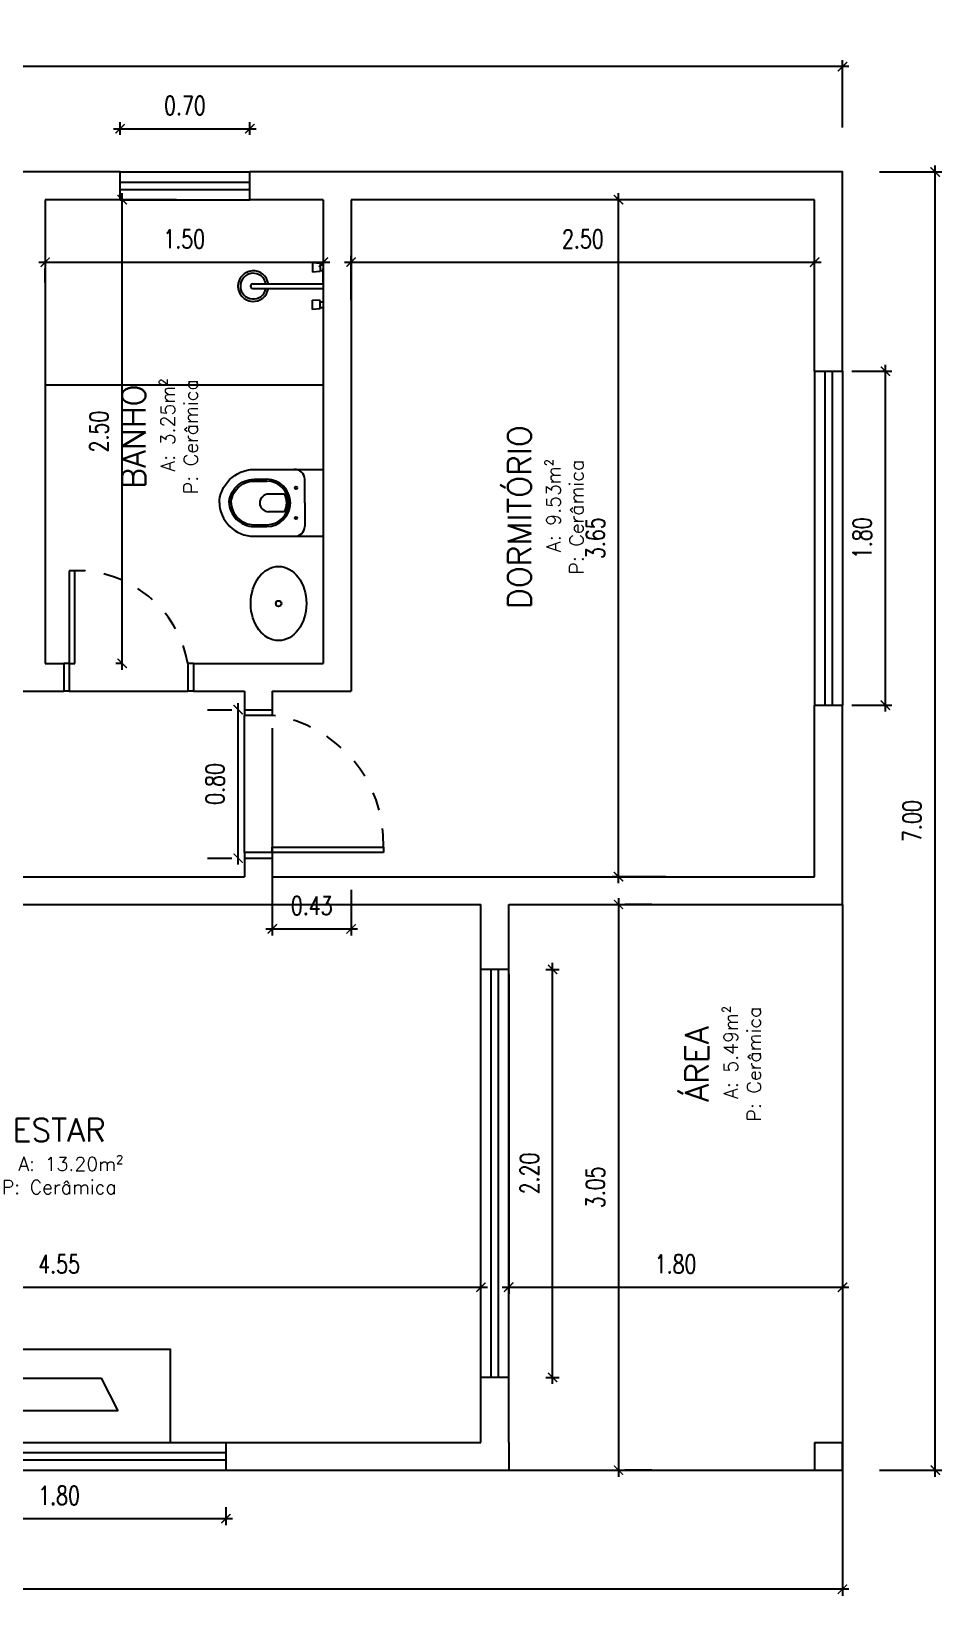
# Model space of a CAD drawing. Extents: x -0.7 to 10.5, y -1.5 to 7.8.
# Drawn here: x 5.63 to 10.54, y -0.68 to 7.76 of the extents above; entities that cross this region are included whole.
import ezdxf

# ---------------------------------------------------------------- set-up
doc = ezdxf.new("R2010")
doc.units = 0
doc.header["$LTSCALE"] = 0.01
doc.header["$PDMODE"] = 2
doc.linetypes.add('TRAÇO-2PTOS_P', pattern=[0.625, 0.25, -0.125, 0, -0.125, 0, -0.125])
doc.layers.get('0').update_dxf_attribs({"color": 9, "linetype": 'CONTINUOUS', "plot": 0})
doc.layers.get('Defpoints').update_dxf_attribs({"linetype": 'CONTINUOUS'})
for name, color, linetype in [('A-COTAS', 8, 'CONTINUOUS'), ('A-JANELA', 2, 'CONTINUOUS'), ('A-MOBILIA', 8, 'CONTINUOUS'), ('A-MOBILIARIO', 8, 'CONTINUOUS'), ('A-PARED', 4, 'CONTINUOUS'), ('A-PISOS', 9, 'CONTINUOUS'), ('A-PORTA', 2, 'CONTINUOUS'), ('A-PROJECAO', 1, 'TRAÇO-2PTOS_P'), ('A-TEXTO', 3, 'CONTINUOUS'), ('A-WCCOZ', 1, 'CONTINUOUS')]:
    doc.layers.add(name, color=color, linetype=linetype)
doc.styles.add('ARCAD1', font='romans.shx')
doc.styles.add('COTAS', font='romans.shx', dxfattribs={"width": 0.75})
doc.dimstyles.new('COTAS_50', dxfattribs={"dimscale": 50, "dimtxt": 0.002, "dimasz": 0.001, "dimexe": 0.0007, "dimexo": 0.004, "dimgap": 0.0015, "dimtad": 1, "dimzin": 0, "dimdsep": 46, "dimtxsty": 'COTAS', "dimblk1": 'ARCHTICK', "dimblk2": 'ARCHTICK', "dimsah": 1, "dimcen": 0.003, "dimdle": 0.0007, "dimclrt": 1, "dimaunit": 1, "dimadec": 0, "dimazin": 0, "dimtfac": 1, "dimtix": 1, "dimtmove": 0, "dimatfit": 3, "dimldrblk": 'ARCHTICK', "dimfxl": 1, "dimtolj": 1, "dimtzin": 0, "dimarcsym": 0})

# ---------------------------------------------------------------- blocks, each defined once
blk = doc.blocks.new('_ARCHTICK')
at = {"color": 0, "linetype": 'ByBlock', "const_width": 0.15}
blk.add_lwpolyline([(-0.5, -0.5), (0.5, 0.5)], dxfattribs=at)
blk = doc.blocks.new('*D47')
at = {"layer": 'A-COTAS', "color": 0, "lineweight": -2, "transparency": 16777216}
for p, q in [((5.665, 6.5134), (7.235, 6.5134)), ((5.7, 6.4038), (5.7, 6.4784)), ((7.2, 6.4038), (7.2, 6.4784))]:
    blk.add_line(p, q, dxfattribs=at)
at = {"layer": 'Defpoints', "color": 0, "transparency": 16777216}
for p in [(5.7, 6.6038), (7.2, 6.6038), (7.2, 6.5134)]:
    blk.add_point(p, dxfattribs=at)
at = {"layer": 'A-COTAS', "color": 0, "lineweight": -2, "transparency": 16777216, "xscale": 0.05, "yscale": 0.05, "zscale": 0.05, "rotation": 180}
blk.add_blockref('_ARCHTICK', (5.7, 6.5134), dxfattribs=at)
at = {"layer": 'A-COTAS', "color": 0, "lineweight": -2, "transparency": 16777216, "xscale": 0.05, "yscale": 0.05, "zscale": 0.05}
blk.add_blockref('_ARCHTICK', (7.2, 6.5134), dxfattribs=at)
at = {"layer": 'A-COTAS', "color": 1, "transparency": 16777216, "insert": (6.45, 6.6384), "char_height": 0.1, "attachment_point": 5, "style": 'COTAS'}
blk.add_mtext('\\A1;1.50', dxfattribs=at)
blk = doc.blocks.new('JANELA 180cm')
at = {"layer": 'A-JANELA'}
for p, q in [((6.85, 6.775), (6.85, 4.975)), ((6.905, 6.775), (6.905, 4.975)), ((6.945, 6.775), (6.945, 4.975)), ((7, 6.775), (7, 4.975))]:
    blk.add_line(p, q, dxfattribs=at)
blk = doc.blocks.new('Porta 70cm')
at = {"layer": 'A-PORTA'}
for p, q in [((1.8891, 5.557), (1.8591, 5.557)), ((1.8591, 5.557), (1.8591, 5.057)), ((1.8891, 5.057), (1.8891, 5.557)), ((1.8591, 5.057), (1.8291, 5.057)), ((1.8591, 5.057), (1.8591, 4.907)), ((1.8591, 5.057), (1.8891, 5.057)), ((2.4991, 5.057), (2.4991, 4.907)), ((2.5291, 5.057), (2.4991, 5.057)), ((1.8591, 4.907), (1.8291, 4.907)), ((2.5291, 4.907), (2.4991, 4.907))]:
    blk.add_line(p, q, dxfattribs=at)
at = {"layer": 'A-PROJECAO'}
blk.add_arc((1.8998, 4.948), 0.6091, 10.31035, 91.00861, dxfattribs=at)
blk = doc.blocks.new('*D54')
at = {"layer": 'A-COTAS', "color": 0, "lineweight": -2, "transparency": 16777216}
for p, q in [((3.5, 0.625), (3.5, 1.0214)), ((8.05, 0.525), (8.05, 1.0214)), ((3.465, 0.9864), (8.085, 0.9864))]:
    blk.add_line(p, q, dxfattribs=at)
at = {"layer": 'Defpoints', "color": 0, "transparency": 16777216}
for p in [(8.05, 0.9864), (3.5, 0.425), (8.05, 0.325)]:
    blk.add_point(p, dxfattribs=at)
at = {"layer": 'A-COTAS', "color": 0, "lineweight": -2, "transparency": 16777216, "xscale": 0.05, "yscale": 0.05, "zscale": 0.05, "rotation": 180}
blk.add_blockref('_ARCHTICK', (3.5, 0.9864), dxfattribs=at)
at = {"layer": 'A-COTAS', "color": 0, "lineweight": -2, "transparency": 16777216, "xscale": 0.05, "yscale": 0.05, "zscale": 0.05}
blk.add_blockref('_ARCHTICK', (8.05, 0.9864), dxfattribs=at)
at = {"layer": 'A-COTAS', "color": 1, "transparency": 16777216, "insert": (5.775, 1.1114), "char_height": 0.1, "attachment_point": 5, "style": 'COTAS'}
blk.add_mtext('\\A1;4.55', dxfattribs=at)
blk = doc.blocks.new('*D55')
at = {"layer": 'A-COTAS', "color": 0, "lineweight": -2, "transparency": 16777216}
for p, q in [((10, 2.85), (10, 0.9514)), ((8.2, 2.675), (8.2, 0.9514)), ((8.165, 0.9864), (10.035, 0.9864))]:
    blk.add_line(p, q, dxfattribs=at)
at = {"layer": 'Defpoints', "color": 0, "transparency": 16777216}
for p in [(10, 3.05), (8.2, 2.875), (10, 0.9864)]:
    blk.add_point(p, dxfattribs=at)
at = {"layer": 'A-COTAS', "color": 0, "lineweight": -2, "transparency": 16777216, "xscale": 0.05, "yscale": 0.05, "zscale": 0.05, "rotation": 180}
blk.add_blockref('_ARCHTICK', (8.2, 0.9864), dxfattribs=at)
at = {"layer": 'A-COTAS', "color": 0, "lineweight": -2, "transparency": 16777216, "xscale": 0.05, "yscale": 0.05, "zscale": 0.05}
blk.add_blockref('_ARCHTICK', (10, 0.9864), dxfattribs=at)
at = {"layer": 'A-COTAS', "color": 1, "transparency": 16777216, "insert": (9.1, 1.1114), "char_height": 0.1, "attachment_point": 5, "style": 'COTAS'}
blk.add_mtext('\\A1;1.80', dxfattribs=at)
blk = doc.blocks.new('*D56')
at = {"layer": 'A-COTAS', "color": 0, "lineweight": -2, "transparency": 16777216}
for p, q in [((10, 2.85), (10, -0.6768)), ((0, -0.2), (0, -0.6768)), ((10.035, -0.6418), (-0.035, -0.6418))]:
    blk.add_line(p, q, dxfattribs=at)
at = {"layer": 'Defpoints', "color": 0, "transparency": 16777216}
for p in [(10, 3.05), (0, 0), (0, -0.6418)]:
    blk.add_point(p, dxfattribs=at)
at = {"layer": 'A-COTAS', "color": 0, "lineweight": -2, "transparency": 16777216, "xscale": 0.05, "yscale": 0.05, "zscale": 0.05, "rotation": 180}
blk.add_blockref('_ARCHTICK', (0, -0.6418), dxfattribs=at)
at = {"layer": 'A-COTAS', "color": 0, "lineweight": -2, "transparency": 16777216, "xscale": 0.05, "yscale": 0.05, "zscale": 0.05}
blk.add_blockref('_ARCHTICK', (10, -0.6418), dxfattribs=at)
at = {"layer": 'A-COTAS', "color": 1, "transparency": 16777216, "insert": (5, -0.5168), "char_height": 0.1, "attachment_point": 5, "style": 'COTAS'}
blk.add_mtext('\\A1;10.00', dxfattribs=at)
blk = doc.blocks.new('*D57')
at = {"layer": 'A-COTAS', "color": 0, "lineweight": -2, "transparency": 16777216}
for p, q in [((10.5004, -0.035), (10.5004, 7.035)), ((10.2, 7), (10.5354, 7)), ((10.2, 0), (10.5354, 0))]:
    blk.add_line(p, q, dxfattribs=at)
at = {"layer": 'Defpoints', "color": 0, "transparency": 16777216}
for p in [(10, 7), (10.5004, 7), (10, 0)]:
    blk.add_point(p, dxfattribs=at)
at = {"layer": 'A-COTAS', "color": 0, "lineweight": -2, "transparency": 16777216, "xscale": 0.05, "yscale": 0.05, "zscale": 0.05}
for p, rotation in [((10.5004, 7), 90), ((10.5004, 0), 270)]:
    blk.add_blockref('_ARCHTICK', p, dxfattribs=dict(at, rotation=rotation))
at = {"layer": 'A-COTAS', "color": 1, "transparency": 16777216, "insert": (10.3754, 3.5), "char_height": 0.1, "attachment_point": 5, "rotation": 90, "style": 'COTAS'}
blk.add_mtext('\\A1;7.00', dxfattribs=at)
blk = doc.blocks.new('*D58')
at = {"layer": 'A-COTAS', "color": 0, "lineweight": -2, "transparency": 16777216}
for p, q in [((0, 7.2), (0, 7.6026)), ((10, 7.2394), (10, 7.6026)), ((10.035, 7.5676), (-0.035, 7.5676))]:
    blk.add_line(p, q, dxfattribs=at)
at = {"layer": 'Defpoints', "color": 0, "transparency": 16777216}
for p in [(0, 7.5676), (10, 7.0394), (0, 7)]:
    blk.add_point(p, dxfattribs=at)
at = {"layer": 'A-COTAS', "color": 0, "lineweight": -2, "transparency": 16777216, "xscale": 0.05, "yscale": 0.05, "zscale": 0.05, "rotation": 180}
blk.add_blockref('_ARCHTICK', (0, 7.5676), dxfattribs=at)
at = {"layer": 'A-COTAS', "color": 0, "lineweight": -2, "transparency": 16777216, "xscale": 0.05, "yscale": 0.05, "zscale": 0.05}
blk.add_blockref('_ARCHTICK', (10, 7.5676), dxfattribs=at)
at = {"layer": 'A-COTAS', "color": 1, "transparency": 16777216, "insert": (5, 7.6926), "char_height": 0.1, "attachment_point": 5, "style": 'COTAS'}
blk.add_mtext('\\A1;10.00', dxfattribs=at)
blk = doc.blocks.new('*D59')
at = {"layer": 'A-COTAS', "color": 0, "lineweight": -2, "transparency": 16777216}
for p, q in [((6.4085, 6.85), (6.0803, 6.85)), ((6.1153, 4.315), (6.1153, 6.885)), ((6.109, 4.35), (6.0803, 4.35))]:
    blk.add_line(p, q, dxfattribs=at)
at = {"layer": 'Defpoints', "color": 0, "transparency": 16777216}
for p in [(6.1153, 6.85), (6.6085, 6.85), (6.309, 4.35)]:
    blk.add_point(p, dxfattribs=at)
at = {"layer": 'A-COTAS', "color": 0, "lineweight": -2, "transparency": 16777216, "xscale": 0.05, "yscale": 0.05, "zscale": 0.05}
for p, rotation in [((6.1153, 6.85), 90), ((6.1153, 4.35), 270)]:
    blk.add_blockref('_ARCHTICK', p, dxfattribs=dict(at, rotation=rotation))
at = {"layer": 'A-COTAS', "color": 1, "transparency": 16777216, "insert": (5.9903, 5.6), "char_height": 0.1, "attachment_point": 5, "rotation": 90, "style": 'COTAS'}
blk.add_mtext('\\A1;2.50', dxfattribs=at)
blk = doc.blocks.new('*D60')
at = {"layer": 'A-COTAS', "color": 0, "lineweight": -2, "transparency": 16777216}
for p, q in [((9.0471, 6.85), (8.7572, 6.85)), ((8.7922, 3.165), (8.7922, 6.885)), ((9.0471, 3.2), (8.7572, 3.2))]:
    blk.add_line(p, q, dxfattribs=at)
at = {"layer": 'Defpoints', "color": 0, "transparency": 16777216}
for p in [(8.7922, 6.85), (9.2471, 6.85), (9.2471, 3.2)]:
    blk.add_point(p, dxfattribs=at)
at = {"layer": 'A-COTAS', "color": 0, "lineweight": -2, "transparency": 16777216, "xscale": 0.05, "yscale": 0.05, "zscale": 0.05}
for p, rotation in [((8.7922, 6.85), 90), ((8.7922, 3.2), 270)]:
    blk.add_blockref('_ARCHTICK', p, dxfattribs=dict(at, rotation=rotation))
at = {"layer": 'A-COTAS', "color": 1, "transparency": 16777216, "insert": (8.6672, 5.025), "char_height": 0.1, "attachment_point": 5, "rotation": 90, "style": 'COTAS'}
blk.add_mtext('\\A1;3.65', dxfattribs=at)
blk = doc.blocks.new('*D61')
at = {"layer": 'A-COTAS', "color": 0, "lineweight": -2, "transparency": 16777216}
for p, q in [((7.315, 6.5134), (9.885, 6.5134)), ((7.35, 6.308), (7.35, 6.5484)), ((9.85, 6.308), (9.85, 6.5484))]:
    blk.add_line(p, q, dxfattribs=at)
at = {"layer": 'Defpoints', "color": 0, "transparency": 16777216}
for p in [(9.85, 6.5134), (7.35, 6.108), (9.85, 6.108)]:
    blk.add_point(p, dxfattribs=at)
at = {"layer": 'A-COTAS', "color": 0, "lineweight": -2, "transparency": 16777216, "xscale": 0.05, "yscale": 0.05, "zscale": 0.05, "rotation": 180}
blk.add_blockref('_ARCHTICK', (7.35, 6.5134), dxfattribs=at)
at = {"layer": 'A-COTAS', "color": 0, "lineweight": -2, "transparency": 16777216, "xscale": 0.05, "yscale": 0.05, "zscale": 0.05}
blk.add_blockref('_ARCHTICK', (9.85, 6.5134), dxfattribs=at)
at = {"layer": 'A-COTAS', "color": 1, "transparency": 16777216, "insert": (8.6, 6.6384), "char_height": 0.1, "attachment_point": 5, "style": 'COTAS'}
blk.add_mtext('\\A1;2.50', dxfattribs=at)
blk = doc.blocks.new('Porta80cm')
at = {"layer": 'A-PORTA'}
for p, q in [((4.64, 0.15), (4.64, 0.75)), ((4.64, 0.75), (4.67, 0.75)), ((4.67, 0.75), (4.67, 0.15)), ((3.9, 0.15), (3.93, 0.15)), ((3.93, 0.15), (3.93, 0)), ((4.67, 0.15), (4.64, 0.15)), ((4.67, 0.15), (4.67, 0)), ((4.67, 0.15), (4.7, 0.15)), ((3.9, 0), (3.93, 0)), ((4.67, 0), (4.7, 0))]:
    blk.add_line(p, q, dxfattribs=at)
at = {"layer": 'A-PROJECAO'}
blk.add_arc((4.6209, 0.0526), 0.6977, 88.42911, 171.97122, dxfattribs=at)
blk = doc.blocks.new('piaa')
at = {"layer": 'A-WCCOZ'}
blk.add_circle((-79.9839, 7.2426), 0.015, dxfattribs=at)
blk.add_ellipse((-79.9839, 7.2426), major_axis=(-0.2, 0), ratio=0.75, dxfattribs=at)
blk = doc.blocks.new('vaso')
for p, q in [((-0.1801, -0.075), (0.1801, -0.075)), ((0, -0.175), (-0.1276, -0.175)), ((0, -0.175), (0.1276, -0.175)), ((0, -0.175), (0.1276, -0.175)), ((-0.0475, -0.2844), (-0.0475, -0.37)), ((0.0475, -0.2844), (0.0475, -0.37))]:
    blk.add_line(p, q)
for points in [[(0, -0.635), (-0.0008, -0.635), (-0.0008, -0.635), (-0.0149, -0.635), (-0.0309, -0.6325), (-0.0489, -0.6268), (-0.066, -0.6201), (-0.0824, -0.6126), (-0.0981, -0.6029), (-0.1122, -0.5925), (-0.1256, -0.5806), (-0.1376, -0.5672), (-0.148, -0.553), (-0.1577, -0.5373), (-0.1652, -0.5209), (-0.1719, -0.5038), (-0.1763, -0.4859), (-0.1793, -0.468), (-0.1801, -0.4486), (-0.1801, -0.075)], [(0, -0.635), (0.0008, -0.635), (0.0008, -0.635), (0.0149, -0.635), (0.0309, -0.6325), (0.0489, -0.6268), (0.066, -0.6201), (0.0824, -0.6126), (0.0981, -0.6029), (0.1122, -0.5925), (0.1256, -0.5806), (0.1376, -0.5672), (0.148, -0.553), (0.1577, -0.5373), (0.1652, -0.5209), (0.1719, -0.5038), (0.1763, -0.4859), (0.1793, -0.468), (0.1801, -0.4486), (0.1801, -0.075)], [(0, -0.5825), (-0.0084, -0.582), (-0.0202, -0.5805), (-0.0329, -0.5767), (-0.0456, -0.5717), (-0.0576, -0.5662), (-0.0686, -0.5594), (-0.0791, -0.5517), (-0.0885, -0.5434), (-0.0967, -0.5341), (-0.1045, -0.5236), (-0.1113, -0.5126), (-0.1168, -0.5005), (-0.1217, -0.4878), (-0.1249, -0.4752), (-0.127, -0.4627), (-0.1276, -0.4476), (-0.1276, -0.38)], [(0.0005, -0.5725), (-0.0075, -0.5721), (-0.0181, -0.5707), (-0.0296, -0.5672), (-0.0417, -0.5625), (-0.0529, -0.5574), (-0.063, -0.5511), (-0.0728, -0.5439), (-0.0814, -0.5363), (-0.089, -0.5278), (-0.0962, -0.518), (-0.1025, -0.5078), (-0.1076, -0.4966), (-0.1122, -0.4848), (-0.1151, -0.4732), (-0.117, -0.4616), (-0.1176, -0.4474), (-0.1176, -0.3792)], [(-0.0005, -0.5725), (0.0075, -0.5721), (0.0181, -0.5707), (0.0296, -0.5672), (0.0417, -0.5625), (0.0529, -0.5574), (0.063, -0.5511), (0.0728, -0.5439), (0.0814, -0.5363), (0.089, -0.5278), (0.0962, -0.518), (0.1025, -0.5078), (0.1076, -0.4966), (0.1122, -0.4848), (0.1151, -0.4732), (0.117, -0.4616), (0.1176, -0.4474), (0.1176, -0.3792)], [(0, -0.5825), (0.0084, -0.582), (0.0202, -0.5805), (0.0329, -0.5767), (0.0456, -0.5717), (0.0576, -0.5662), (0.0686, -0.5594), (0.0791, -0.5517), (0.0885, -0.5434), (0.0967, -0.5341), (0.1045, -0.5236), (0.1113, -0.5126), (0.1168, -0.5005), (0.1217, -0.4878), (0.1249, -0.4752), (0.127, -0.4627), (0.1276, -0.4476), (0.1276, -0.38)]]:
    blk.add_lwpolyline(points)
for centre in [(-0.0814, -0.2226), (0.0814, -0.2226)]:
    blk.add_circle(centre, 0.00701)
for centre, radius, start, end in [((-0.1276, -0.2275), 0.0525, 90, 185.46502), ((0, -0.3801), 0.1276, 90.01918, 179.9537), ((0, -0.3801), 0.1276, 0.0463, 89.98082), ((0.1276, -0.2275), 0.0525, 354.53498, 90), ((0, -0.3801), 0.1176, 90.01918, 179.9537), ((0, -0.37), 0.0978, 60.95411, 119.04589), ((0, -0.3801), 0.1176, 0.0463, 89.98082), ((0, -0.37), 0.0475, 180, 0)]:
    blk.add_arc(centre, radius, start, end)
blk = doc.blocks.new('chuveiro zip')
at = {"layer": 'A-WCCOZ'}
for p, q in [((6.372, 3.3138), (6.372, 2.9337)), ((6.3963, 3.3138), (6.3963, 2.9337)), ((6.259, 2.9912), (6.3088, 2.9912)), ((6.2624, 2.9512), (6.259, 2.9912)), ((6.306, 2.9512), (6.3088, 2.9912)), ((6.4623, 2.9512), (6.4595, 2.9912)), ((6.5094, 2.9912), (6.4595, 2.9912)), ((6.506, 2.9512), (6.5094, 2.9912)), ((6.2624, 2.9512), (6.306, 2.9512)), ((6.2692, 2.9512), (6.2692, 2.9341)), ((6.2992, 2.9512), (6.2992, 2.9341)), ((6.506, 2.9512), (6.4623, 2.9512)), ((6.4691, 2.9512), (6.4691, 2.9341)), ((6.4991, 2.9512), (6.4991, 2.9341))]:
    blk.add_line(p, q, dxfattribs=at)
for centre, radius, start, end in [((6.3842, 3.3116), 0.0825, 278.48007, 261.51993), ((6.3842, 3.3116), 0.0693, 280.11803, 259.88197), ((6.3842, 3.3138), 0.0122, 0, 180)]:
    blk.add_arc(centre, radius, start, end, dxfattribs=at)
blk = doc.blocks.new('*D64')
at = {"layer": 'A-COTAS', "color": 0, "lineweight": -2, "transparency": 16777216}
for p, q in [((8.7922, 3.085), (8.7922, -0.035)), ((8.9717, 3.05), (8.8272, 3.05)), ((8.9717, 0), (8.8272, 0))]:
    blk.add_line(p, q, dxfattribs=at)
at = {"layer": 'Defpoints', "color": 0, "transparency": 16777216}
for p in [(8.7717, 3.05), (8.7717, 0), (8.7922, 0)]:
    blk.add_point(p, dxfattribs=at)
at = {"layer": 'A-COTAS', "color": 0, "lineweight": -2, "transparency": 16777216, "xscale": 0.05, "yscale": 0.05, "zscale": 0.05}
for p, rotation in [((8.7922, 3.05), 90), ((8.7922, 0), 270)]:
    blk.add_blockref('_ARCHTICK', p, dxfattribs=dict(at, rotation=rotation))
at = {"layer": 'A-COTAS', "color": 1, "transparency": 16777216, "insert": (8.6672, 1.525), "char_height": 0.1, "attachment_point": 5, "rotation": 90, "style": 'COTAS'}
blk.add_mtext('\\A1;3.05', dxfattribs=at)
blk = doc.blocks.new('tv')
at = {"layer": 'A-MOBILIARIO'}
for p, q in [((-72.7502, 23.627), (-72.6656, 23.802)), ((-72.6656, 23.802), (-72.2187, 23.802)), ((-72.128, 23.627), (-72.2187, 23.802)), ((-72.128, 23.627), (-72.7502, 23.627))]:
    blk.add_line(p, q, dxfattribs=at)
blk.add_lwpolyline([(-71.8475, 23.4567), (-71.8475, 23.9567), (-73.0475, 23.9567), (-73.0475, 23.4567)], close=True, dxfattribs=at)
blk = doc.blocks.new('*D68')
at = {"layer": 'A-COTAS', "color": 0, "lineweight": -2, "transparency": 16777216}
for p, q in [((10.05, 5.925), (10.2667, 5.925)), ((10.2317, 4.09), (10.2317, 5.96)), ((10.05, 4.125), (10.2667, 4.125))]:
    blk.add_line(p, q, dxfattribs=at)
at = {"layer": 'Defpoints', "color": 0, "transparency": 16777216}
for p in [(9.85, 5.925), (10.2317, 5.925), (9.85, 4.125)]:
    blk.add_point(p, dxfattribs=at)
at = {"layer": 'A-COTAS', "color": 0, "lineweight": -2, "transparency": 16777216, "xscale": 0.05, "yscale": 0.05, "zscale": 0.05}
for p, rotation in [((10.2317, 5.925), 90), ((10.2317, 4.125), 270)]:
    blk.add_blockref('_ARCHTICK', p, dxfattribs=dict(at, rotation=rotation))
at = {"layer": 'A-COTAS', "color": 1, "transparency": 16777216, "insert": (10.1067, 5.025), "char_height": 0.1, "attachment_point": 5, "rotation": 90, "style": 'COTAS'}
blk.add_mtext('\\A1;1.80', dxfattribs=at)
blk = doc.blocks.new('*D69')
at = {"layer": 'A-COTAS', "color": 0, "lineweight": -2, "transparency": 16777216}
for p, q in [((8.4, 2.7), (8.4716, 2.7)), ((8.4366, 0.465), (8.4366, 2.735)), ((8.4, 0.5), (8.4716, 0.5))]:
    blk.add_line(p, q, dxfattribs=at)
at = {"layer": 'Defpoints', "color": 0, "transparency": 16777216}
for p in [(8.2, 2.7), (8.4366, 2.7), (8.2, 0.5)]:
    blk.add_point(p, dxfattribs=at)
at = {"layer": 'A-COTAS', "color": 0, "lineweight": -2, "transparency": 16777216, "xscale": 0.05, "yscale": 0.05, "zscale": 0.05}
for p, rotation in [((8.4366, 2.7), 90), ((8.4366, 0.5), 270)]:
    blk.add_blockref('_ARCHTICK', p, dxfattribs=dict(at, rotation=rotation))
at = {"layer": 'A-COTAS', "color": 1, "transparency": 16777216, "insert": (8.3116, 1.6), "char_height": 0.1, "attachment_point": 5, "rotation": 90, "style": 'COTAS'}
blk.add_mtext('\\A1;2.20', dxfattribs=at)
blk = doc.blocks.new('*D70')
at = {"layer": 'A-COTAS', "color": 0, "lineweight": -2, "transparency": 16777216}
for p, q in [((4.875, -0.2), (4.875, -0.2963)), ((6.675, -0.2), (6.675, -0.2963)), ((4.84, -0.2613), (6.71, -0.2613))]:
    blk.add_line(p, q, dxfattribs=at)
at = {"layer": 'Defpoints', "color": 0, "transparency": 16777216}
for p in [(4.875, 0), (6.675, 0), (6.675, -0.2613)]:
    blk.add_point(p, dxfattribs=at)
at = {"layer": 'A-COTAS', "color": 0, "lineweight": -2, "transparency": 16777216, "xscale": 0.05, "yscale": 0.05, "zscale": 0.05, "rotation": 180}
blk.add_blockref('_ARCHTICK', (4.875, -0.2613), dxfattribs=at)
at = {"layer": 'A-COTAS', "color": 0, "lineweight": -2, "transparency": 16777216, "xscale": 0.05, "yscale": 0.05, "zscale": 0.05}
blk.add_blockref('_ARCHTICK', (6.675, -0.2613), dxfattribs=at)
at = {"layer": 'A-COTAS', "color": 1, "transparency": 16777216, "insert": (5.775, -0.1363), "char_height": 0.1, "attachment_point": 5, "style": 'COTAS'}
blk.add_mtext('\\A1;1.80', dxfattribs=at)
blk = doc.blocks.new('*D75')
at = {"layer": 'A-COTAS', "color": 0, "lineweight": -2, "transparency": 16777216}
for p, q in [((6.1037, 7.2), (6.1037, 7.2678)), ((6.8037, 7.2), (6.8037, 7.2678)), ((6.0687, 7.2328), (6.8387, 7.2328))]:
    blk.add_line(p, q, dxfattribs=at)
at = {"layer": 'Defpoints', "color": 0, "transparency": 16777216}
for p in [(6.8037, 7.2328), (6.1037, 7), (6.8037, 7)]:
    blk.add_point(p, dxfattribs=at)
at = {"layer": 'A-COTAS', "color": 0, "lineweight": -2, "transparency": 16777216, "xscale": 0.05, "yscale": 0.05, "zscale": 0.05, "rotation": 180}
blk.add_blockref('_ARCHTICK', (6.1037, 7.2328), dxfattribs=at)
at = {"layer": 'A-COTAS', "color": 0, "lineweight": -2, "transparency": 16777216, "xscale": 0.05, "yscale": 0.05, "zscale": 0.05}
blk.add_blockref('_ARCHTICK', (6.8037, 7.2328), dxfattribs=at)
at = {"layer": 'A-COTAS', "color": 1, "transparency": 16777216, "insert": (6.4537, 7.3578), "char_height": 0.1, "attachment_point": 5, "style": 'COTAS'}
blk.add_mtext('\\A1;0.70', dxfattribs=at)
blk = doc.blocks.new('*D76')
at = {"layer": 'A-COTAS', "color": 0, "lineweight": -2, "transparency": 16777216}
for p, q in [((6.7408, 3.265), (6.7408, 4.135)), ((6.575, 4.1), (6.7058, 4.1)), ((6.575, 3.3), (6.7058, 3.3))]:
    blk.add_line(p, q, dxfattribs=at)
at = {"layer": 'Defpoints', "color": 0, "transparency": 16777216}
for p in [(6.7408, 4.1), (6.775, 4.1), (6.775, 3.3)]:
    blk.add_point(p, dxfattribs=at)
at = {"layer": 'A-COTAS', "color": 0, "lineweight": -2, "transparency": 16777216, "xscale": 0.05, "yscale": 0.05, "zscale": 0.05}
for p, rotation in [((6.7408, 4.1), 90), ((6.7408, 3.3), 270)]:
    blk.add_blockref('_ARCHTICK', p, dxfattribs=dict(at, rotation=rotation))
at = {"layer": 'A-COTAS', "color": 1, "transparency": 16777216, "insert": (6.6158, 3.7), "char_height": 0.1, "attachment_point": 5, "rotation": 90, "style": 'COTAS'}
blk.add_mtext('\\A1;0.80', dxfattribs=at)
blk = doc.blocks.new('*D77')
at = {"layer": 'A-COTAS', "color": 0, "lineweight": -2, "transparency": 16777216}
for p, q in [((6.925, 4), (6.925, 2.8836)), ((7.35, 3.13), (7.35, 2.8836)), ((6.89, 2.9186), (7.385, 2.9186))]:
    blk.add_line(p, q, dxfattribs=at)
at = {"layer": 'Defpoints', "color": 0, "transparency": 16777216}
for p in [(6.925, 4.2), (7.35, 3.33), (7.35, 2.9186)]:
    blk.add_point(p, dxfattribs=at)
at = {"layer": 'A-COTAS', "color": 0, "lineweight": -2, "transparency": 16777216, "xscale": 0.05, "yscale": 0.05, "zscale": 0.05, "rotation": 180}
blk.add_blockref('_ARCHTICK', (6.925, 2.9186), dxfattribs=at)
at = {"layer": 'A-COTAS', "color": 0, "lineweight": -2, "transparency": 16777216, "xscale": 0.05, "yscale": 0.05, "zscale": 0.05}
blk.add_blockref('_ARCHTICK', (7.35, 2.9186), dxfattribs=at)
at = {"layer": 'A-COTAS', "color": 1, "transparency": 16777216, "insert": (7.1375, 3.0436), "char_height": 0.1, "attachment_point": 5, "style": 'COTAS'}
blk.add_mtext('\\A1;0.43', dxfattribs=at)

msp = doc.modelspace()

# ---------------------------------------------------------------- linework, layer by layer
at = {"layer": 'A-JANELA'}
for p, q in [((6.1037, 7), (6.8037, 7)), ((6.1037, 6.945), (6.8037, 6.945)), ((6.1037, 6.905), (6.8037, 6.905)), ((6.1037, 6.85), (6.8037, 6.85)), ((8.05, 0.5), (8.05, 2.7)), ((8.105, 0.5), (8.105, 2.7)), ((8.145, 0.5), (8.145, 2.7)), ((8.2, 0.5), (8.2, 2.7))]:
    msp.add_line(p, q, dxfattribs=at)
at = {"layer": 'A-PARED'}
for p, q in [((6.1037, 6.85), (6.1037, 7)), ((6.8037, 6.85), (6.8037, 7)), ((5.7, 6.85), (5.7, 4.35)), ((6.1037, 6.85), (5.7, 6.85)), ((7.2, 6.85), (6.8037, 6.85)), ((7.2, 6.85), (7.2, 4.35)), ((9.85, 6.85), (7.35, 6.85)), ((7.35, 6.85), (7.35, 4.2)), ((9.85, 5.925), (9.85, 6.85)), ((9.85, 5.925), (10, 5.925)), ((5.7, 4.35), (5.8, 4.35)), ((5.8, 4.35), (5.8, 4.2)), ((6.5, 4.35), (6.5, 4.2)), ((6.5, 4.35), (7.2, 4.35)), ((5.55, 4.2), (5.7, 4.2)), ((5.7, 4.2), (5.8, 4.2)), ((6.5, 4.2), (6.775, 4.2)), ((6.775, 4.2), (6.775, 4.1)), ((6.925, 4.2), (6.925, 4.1)), ((6.925, 4.2), (7.35, 4.2)), ((6.775, 4.1), (6.925, 4.1)), ((9.85, 3.2), (9.85, 4.125)), ((9.85, 4.125), (10, 4.125)), ((6.775, 3.3), (6.925, 3.3)), ((6.775, 3.3), (6.775, 3.2)), ((6.925, 3.3), (6.925, 3.2)), ((5.55, 3.2), (5.7, 3.2)), ((5.7, 3.2), (6.775, 3.2)), ((6.925, 3.2), (9.85, 3.2)), ((4.4, 3.05), (8.05, 3.05)), ((8.05, 2.7), (8.05, 3.05)), ((8.2, 3.05), (9.85, 3.05)), ((8.2, 2.7), (8.2, 3.05)), ((9.85, 3.05), (10, 3.05)), ((8.2, 2.7), (8.05, 2.7)), ((8.05, 0.15), (8.05, 0.5)), ((8.2, 0.5), (8.05, 0.5)), ((8.2, 0.15), (8.2, 0.5)), ((6.675, 0.15), (6.675, 0)), ((6.675, 0.15), (8.05, 0.15)), ((8.2, 0.15), (8.2, 0)), ((9.85, 0.15), (9.85, 0)), ((9.85, 0.15), (10, 0.15))]:
    msp.add_line(p, q, dxfattribs=at)
for points in [[(6.1037, 7), (5.025, 7)], [(10, 5.925), (10, 7), (6.8037, 7)], [(10, 3.05), (10, 4.125)], [(9.85, 0), (10, 0), (10, 0.15)], [(6.675, 0), (8.2, 0)]]:
    msp.add_lwpolyline(points, dxfattribs=at)
at = {"layer": 'A-PISOS'}
for p, q in [((7.2, 5.85), (5.7, 5.85)), ((5.83, 4.2), (6.47, 4.2)), ((6.775, 3.33), (6.775, 4.07)), ((10, 3.05), (10, 0.15)), ((8.2, 0), (9.85, 0))]:
    msp.add_line(p, q, dxfattribs=at)

# ---------------------------------------------------------------- block references
at = {"layer": 'A-JANELA'}
msp.add_blockref('JANELA 180cm', (3, -0.85), dxfattribs=at)
at = {"layer": 'A-JANELA', "rotation": 90.00000000000001}
msp.add_blockref('JANELA 180cm', (11.65, -6.85), dxfattribs=at)
at = {"layer": 'A-MOBILIA'}
msp.add_blockref('tv', (78.2225, -23.3067), dxfattribs=at)
at = {"layer": 'A-PARED'}
msp.add_blockref('Porta 70cm', (3.9709, -0.707), dxfattribs=at)
at = {"layer": 'A-PORTA', "rotation": 270}
msp.add_blockref('Porta80cm', (6.775, 8), dxfattribs=at)
at = {"layer": 'A-WCCOZ'}
for name, p, rotation in [('chuveiro zip', (10.1337, 0), 90.00000000000001), ('vaso', (7.275, 5.2153), 270), ('piaa', (14.2014, 84.6566), 90.00000000000001)]:
    msp.add_blockref(name, p, dxfattribs=dict(at, rotation=rotation))

# ---------------------------------------------------------------- texts
at = {"layer": 'A-TEXTO', "char_height": 0.125, "attachment_point": 2, "style": 'ARCAD1'}
for s, width, insert, rotation in [('BANHO\\P\\pxi-3,l4,t4;{\\H0.6x;\\C2;A:^I3.25m²\\P\\pi0,l0,tz;P: Cerâmica}', 1.177441, (6.1153, 5.5726), 90), ('DORMITÓRIO\\P\\pxi-3,l4,t4;{\\H0.6x;\\C2;A:^I9.53m²\\P\\pi0,l0,tz;P: Cerâmica}', 1.597258, (8.1953, 5.1387), 90), ('ÁREA\\P\\pxi-3,l4,t4;{\\H0.6x;\\C2;A:^I5.49m²\\P\\pi0,l0,tz;P: Cerâmica}', 1.597258, (9.1521, 2.19), 90), ('ESTAR\\P\\pxi-3,l4,t4;{\\H0.6x;\\C2;A:^I13.20m²\\P\\pi0,l0,tz;P: Cerâmica}', 1.597086, (5.7758, 1.8969), 359.96414)]:
    msp.add_mtext_dynamic_manual_height_columns(s, width=width, gutter_width=1.25, heights=[0], dxfattribs=dict(at, insert=insert, rotation=rotation))

# ---------------------------------------------------------------- dimensions: what is measured, and where the dimension line sits
at = {"layer": 'A-COTAS'}
for base, p1, p2, angle, picture, middle in [((0, 7.5676), (10, 7.0394), (0, 7), 180, '*D58', (5, 7.5676)), ((10.2317, 5.925), (9.85, 4.125), (9.85, 5.925), 90, '*D68', (10.2317, 5.025)), ((7.3500068578, 2.91857436), (6.9250068578, 4.2000183187), (7.3500068578, 3.3300183187), 180, '*D77', (7.1375068578, 2.91857436)), ((0, -0.6418), (10, 3.05), (0, 0), 180, '*D56', (5, -0.6418)), ((6.675, -0.2613), (4.875, 0), (6.675, 0), 180, '*D70', (5.775, -0.2613))]:
    dim = msp.add_linear_dim(base=base, p1=p1, p2=p2, angle=angle, dimstyle='COTAS_50', dxfattribs=at)
    dim.commit()
    dim.dimension.update_dxf_attribs({"geometry": picture, "text_midpoint": middle, "dimtype": 160})
for base, p1, p2, angle, picture, middle in [((6.8037, 7.2328), (6.1037, 7), (6.8037, 7), 180, '*D75', (6.4537, 7.3578)), ((10.5004, 7), (10, 0), (10, 7), 90, '*D57', (10.3754, 3.5)), ((6.1153, 6.85), (6.309, 4.35), (6.6085, 6.85), 90, '*D59', (5.9903, 5.6)), ((8.7922, 6.85), (9.2471, 3.2), (9.2471, 6.85), 90, '*D60', (8.6672, 5.025)), ((7.2, 6.5134), (5.7, 6.6038), (7.2, 6.6038), 180, '*D47', (6.45, 6.6384)), ((9.85, 6.5134), (7.35, 6.108), (9.85, 6.108), 180, '*D61', (8.6, 6.6384)), ((6.7408, 4.1), (6.775, 3.3), (6.775, 4.1), 90, '*D76', (6.6158, 3.7)), ((10, 0.9864), (8.2, 2.875), (10, 3.05), 180, '*D55', (9.1, 1.1114)), ((8.7922, 0), (8.7717, 3.05), (8.7717, 0), 90, '*D64', (8.6672, 1.525)), ((8.4366, 2.7), (8.2, 0.5), (8.2, 2.7), 90, '*D69', (8.3116, 1.6)), ((8.05, 0.9864), (3.5, 0.425), (8.05, 0.325), 180, '*D54', (5.775, 1.1114))]:
    dim = msp.add_linear_dim(base=base, p1=p1, p2=p2, angle=angle, dimstyle='COTAS_50', dxfattribs=at)
    dim.commit()
    dim.dimension.update_dxf_attribs({"geometry": picture, "text_midpoint": middle})

doc.saveas('drawing.dxf')
